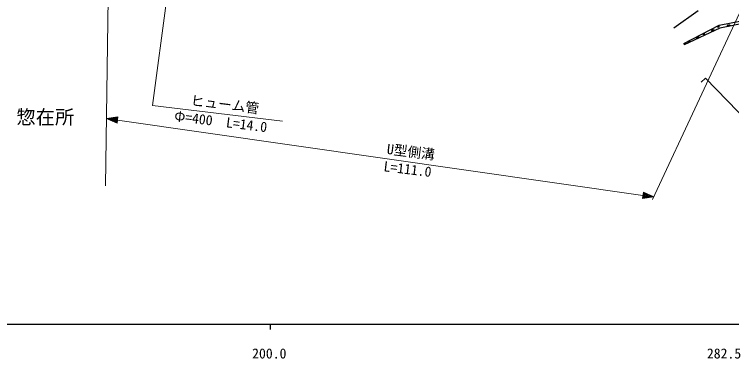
# Model space of a CAD drawing. Units: millimetres, scale not verified. Extents: x 40000 to 680000, y 20000 to 380000.
# Drawn here: x 221510 to 351884, y 198715 to 261312 of the extents above; entities that cross this region are included whole.
import ezdxf
from ezdxf.enums import TextEntityAlignment as Align

# ---------------------------------------------------------------- set-up
doc = ezdxf.new("R2010")
doc.units = ezdxf.units.MM
doc.header["$LTSCALE"] = 1000
for name, color, linetype, lineweight in [('M-BGD', 7, 'Continuous', 25), ('M-STR-HTXT', 7, 'Continuous', 13), ('M-TTL-BAND', 7, 'Continuous', 25)]:
    doc.layers.add(name, color=color, linetype=linetype, lineweight=lineweight)
doc.layers.add('M-BMK-HTXT', color=7, linetype='Continuous')
doc.styles.add('ＭＳ ゴシック', font='')
doc.styles.get('ＭＳ ゴシック').set_extended_font_data('MS Gothic')

msp = doc.modelspace()

# ---------------------------------------------------------------- linework, layer by layer
at = {"layer": 'M-BGD'}
for p, q in [((345805, 261931), (341379, 258822)), ((343198, 256026), (343274, 255739)), ((347151, 249728), (346346, 248957)), ((347151, 249728), (357574, 238901))]:
    msp.add_line(p, q, dxfattribs=at)
for points in [[(343198, 256026), (349619, 259349), (359319, 261229)], [(362315, 251348), (361191, 251863), (360142, 259805), (359287, 260708), (349714, 258805), (343274, 255739)]]:
    msp.add_lwpolyline(points, dxfattribs=at)
for centre, radius, start, end in [((348548, 258117), 370, 44.3787, 186.52941), ((348548, 258117), 296, 49.37059, 181.53752), ((348548, 258117), 222, 58.1745, 172.73361), ((348548, 258117), 148, 79.62928, 151.27883), ((349451, 259172), 170, 179.29305, 55.43803), ((349451, 259172), 136, 171.33366, 63.39742), ((349451, 259172), 102, 155.70829, 79.02279), ((349451, 259172), 100, 154.23544, 80.49564), ((351358, 259009), 370, 30.17266, 172.32337), ((351358, 259009), 296, 35.16455, 167.33148), ((351358, 259009), 222, 43.96846, 158.52757), ((351358, 259009), 148, 65.42324, 137.07279), ((345840, 256828), 370, 44.3787, 186.52941), ((345840, 256828), 296, 49.37059, 181.53752), ((345840, 256828), 222, 58.1745, 172.73361), ((345840, 256828), 148, 79.62928, 151.27883), ((346787, 257793), 170, 179.29305, 55.43803), ((346787, 257793), 136, 171.33366, 63.39742), ((346787, 257793), 102, 155.70829, 79.02279), ((346787, 257793), 100, 154.23544, 80.49564), ((344123, 256414), 170, 179.29305, 55.43803), ((344123, 256414), 136, 171.33366, 63.39742), ((344123, 256414), 102, 155.70829, 79.02279), ((344123, 256414), 100, 154.23544, 80.49564)]:
    msp.add_arc(centre, radius, start, end, dxfattribs=at)
at = {"layer": 'M-STR-HTXT'}
for p, q in [((239040, 298676), (238107, 230112)), ((250000, 270000), (246613, 244734)), ((356106, 267510), (337516, 227648)), ((246613, 244734), (270265, 241896)), ((238274, 242384), (240339, 242694)), ((239100, 242508), (240288, 242337)), ((240305, 242456), (239513, 242570)), ((239926, 242632), (240322, 242575)), ((240169, 241506), (240339, 242694)), ((238274, 242384), (240169, 241506)), ((238274, 242384), (240254, 242100)), ((240237, 241981), (238653, 242208)), ((240271, 242218), (238687, 242446)), ((239032, 242032), (240220, 241862)), ((240203, 241743), (239411, 241857)), ((239790, 241681), (240186, 241624)), ((240254, 242100), (335754, 228400)), ((335840, 228994), (335669, 227806)), ((336908, 227992), (335720, 228162)), ((335737, 228281), (337321, 228054)), ((337734, 228116), (335754, 228400)), ((335771, 228519), (337355, 228292)), ((336976, 228467), (335788, 228638)), ((335806, 228756), (336597, 228643)), ((336219, 228818), (335823, 228875)), ((337734, 228116), (335840, 228994)), ((337734, 228116), (335669, 227806)), ((336082, 227868), (335686, 227925)), ((335703, 228044), (336495, 227930))]:
    msp.add_line(p, q, dxfattribs=at)
at = {"layer": 'M-TTL-BAND'}
for p, q in [((40000, 205000), (579000, 205000)), ((268000, 205000), (268000, 204000))]:
    msp.add_line(p, q, dxfattribs=at)

# ---------------------------------------------------------------- texts
at = {"layer": 'M-BMK-HTXT', "style": 'ＭＳ ゴシック'}
msp.add_text('惣在所', height=2566, dxfattribs=at).set_placement((221891, 240577), align=Align.BOTTOM_LEFT)
at = {"layer": 'M-STR-HTXT', "style": 'ＭＳ ゴシック'}
for s, p in [('ヒューム管', (253403, 244265)), ('Φ=400\u3000L=14.0', (250424, 241401)), ('U型側溝', (289069, 235404)), ('L=111.0', (288480, 232252))]:
    msp.add_text(s, height=1833, rotation=353, dxfattribs=at).set_placement(p, align=Align.BOTTOM_LEFT)
at = {"layer": 'M-TTL-BAND', "style": 'ＭＳ ゴシック'}
for s, p in [('200.0', (267844, 198195)), ('282.5', (350500, 198195))]:
    msp.add_text(s, height=1833, dxfattribs=at).set_placement(p, align=Align.BOTTOM_CENTER)

doc.saveas('drawing.dxf')
